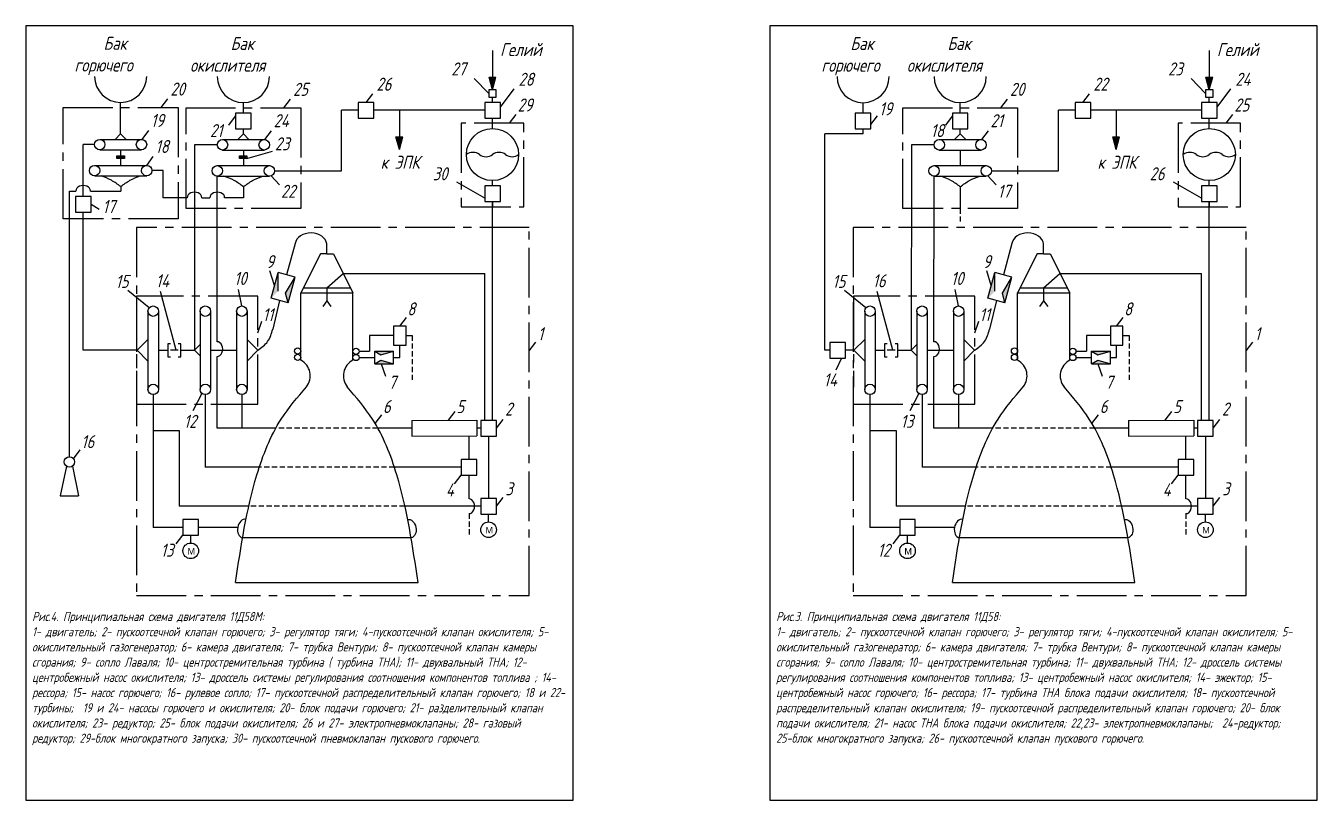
# Model space of a CAD drawing. Header units: millimetres. Extents: x 844 to 2040, y 1413 to 1711.
# Drawn here: x 844.3 to 1339.8, y 1413.3 to 1710.3 of the extents above; entities that cross this region are included whole.
import ezdxf

# ---------------------------------------------------------------- set-up
doc = ezdxf.new("R2010")
doc.units = ezdxf.units.MM
doc.linetypes.add('JIS_02_2.0', pattern=[3, 2, -1])
doc.linetypes.add('осевая2', pattern=[28.575, 19.05, -3.175, 3.175, -3.175])
doc.styles.add('GOST 2.304', font='CS_Gost2304.shx', dxfattribs={"oblique": 15})
doc.styles.get("Standard").update_dxf_attribs({"font": 'arial.ttf'})

msp = doc.modelspace()

# ---------------------------------------------------------------- hatches: boundary and pattern name
h = msp.add_hatch(color=256)
h.paths.add_polyline_path([(1023.33, 1690.6), (1022.04, 1690.6), (1023.33, 1685.78)])
h.paths.add_polyline_path([(1023.33, 1685.78), (1024.63, 1690.6), (1023.33, 1690.6)])
h = msp.add_hatch(color=256)
h.paths.add_polyline_path([(1298.38, 1690.6), (1297.08, 1690.6), (1298.38, 1685.78)])
h.paths.add_polyline_path([(1298.38, 1685.78), (1299.67, 1690.6), (1298.38, 1690.6)])
h = msp.add_hatch(color=256)
h.paths.add_polyline_path([(987.59, 1667.71), (986.29, 1667.71), (987.59, 1662.89)])
h.paths.add_polyline_path([(987.59, 1662.89), (988.88, 1667.71), (987.59, 1667.71)])
h = msp.add_hatch(color=256)
h.paths.add_polyline_path([(1262.63, 1667.71), (1261.34, 1667.71), (1262.63, 1662.89)])
h.paths.add_polyline_path([(1262.63, 1662.89), (1263.93, 1667.71), (1262.63, 1667.71)])
h = msp.add_hatch(color=256)
h.paths.add_polyline_path([(882.06, 1660.38), (880.63, 1660.38), (880.63, 1659.39), (882.06, 1659.39)])
h.paths.add_polyline_path([(880.63, 1660.38), (879.2, 1660.38), (879.2, 1659.39), (880.63, 1659.39)])
h = msp.add_hatch(color=256)
h.paths.add_polyline_path([(926.24, 1660.38), (926.24, 1659.39), (927.72, 1659.39), (927.72, 1660.38)])
h.paths.add_polyline_path([(929.1, 1660.38), (927.72, 1660.38), (927.72, 1659.39), (929.1, 1659.39)])
h = msp.add_hatch(color=256)
h.paths.add_polyline_path([(943.93, 1607.7), (944.89, 1604.01), (947.59, 1613.84)])
h.paths.add_polyline_path([(941.03, 1615.64), (938.33, 1605.8), (941.04, 1608.49)])
h = msp.add_hatch(color=256)
h.paths.add_polyline_path([(1218.98, 1607.7), (1219.94, 1604.01), (1222.64, 1613.84)])
h.paths.add_polyline_path([(1216.08, 1615.64), (1213.38, 1605.8), (1216.09, 1608.49)])
h = msp.add_hatch(color=256)
h.paths.add_polyline_path([(985.36, 1580.66), (980.49, 1582.01), (978.16, 1580.66)])
h.paths.add_polyline_path([(978.16, 1585.46), (980.49, 1584.12), (985.36, 1585.46)])
h = msp.add_hatch(color=256)
h.paths.add_polyline_path([(1260.4, 1580.66), (1255.54, 1582.01), (1253.2, 1580.66)])
h.paths.add_polyline_path([(1253.2, 1585.46), (1255.54, 1584.12), (1260.4, 1585.46)])

# ---------------------------------------------------------------- linework, layer by layer
for p, q in [((1023.33, 1700.78), (1023.33, 1685.78)), ((1298.38, 1700.78), (1298.38, 1685.78)), ((1021.88, 1684.33), (1016.3, 1690.01)), ((1023.33, 1685.78), (1022.04, 1690.6)), ((1022.04, 1690.6), (1024.63, 1690.6)), ((1023.33, 1685.78), (1024.63, 1690.6)), ((1296.93, 1684.33), (1291.35, 1690.01)), ((1298.38, 1685.78), (1297.08, 1690.6)), ((1297.08, 1690.6), (1299.67, 1690.6)), ((1298.38, 1685.78), (1299.67, 1690.6)), ((1026.33, 1679.11), (1031.6, 1686.08)), ((1301.37, 1679.11), (1306.65, 1686.08)), ((880.63, 1668.9), (880.63, 1680.9)), ((896.19, 1678.9), (898.74, 1682.26)), ((927.72, 1676.81), (927.72, 1680.81)), ((943.29, 1678.81), (945.83, 1682.17)), ((974.81, 1680.89), (977.36, 1684.25)), ((1023.33, 1680.89), (1023.33, 1682.89)), ((1165.52, 1676.79), (1165.52, 1680.79)), ((1202.77, 1676.81), (1202.77, 1680.81)), ((1218.34, 1678.81), (1220.88, 1682.17)), ((1249.86, 1680.89), (1252.41, 1684.25)), ((1298.37, 1680.89), (1298.37, 1682.89)), ((922.18, 1672.23), (924.72, 1675.59)), ((971.81, 1677.89), (965.4, 1677.89)), ((965.4, 1654.64), (965.4, 1677.89)), ((1020.33, 1677.89), (977.81, 1677.89)), ((987.59, 1677.89), (987.59, 1662.89)), ((1023.33, 1670.89), (1023.33, 1674.89)), ((1029.81, 1672.89), (1032.35, 1676.25)), ((1168.52, 1672.43), (1171.07, 1675.79)), ((1197.22, 1672.23), (1199.77, 1675.59)), ((1240.45, 1654.64), (1240.45, 1677.89)), ((1246.86, 1677.89), (1240.45, 1677.89)), ((1295.37, 1677.89), (1252.86, 1677.89)), ((1262.63, 1677.89), (1262.63, 1662.89)), ((1298.37, 1670.89), (1298.37, 1674.89)), ((1304.85, 1672.89), (1307.4, 1676.25)), ((888.9, 1666.71), (891.44, 1670.08)), ((927.72, 1668.81), (927.72, 1670.81)), ((935.99, 1666.62), (938.54, 1669.98)), ((1165.52, 1668.79), (1165.52, 1670.79)), ((1202.77, 1668.81), (1202.77, 1670.81)), ((1211.04, 1666.62), (1213.59, 1669.98)), ((872.63, 1666.73), (888.63, 1666.73)), ((878.47, 1666.73), (880.63, 1668.9)), ((882.78, 1666.73), (880.63, 1668.9)), ((919.72, 1666.64), (935.72, 1666.64)), ((925.57, 1666.64), (927.72, 1668.81)), ((929.87, 1666.64), (927.72, 1668.81)), ((987.59, 1662.89), (986.29, 1667.71)), ((986.29, 1667.71), (988.88, 1667.71)), ((987.59, 1662.89), (988.88, 1667.71)), ((1150.8, 1585.83), (1150.8, 1668.79)), ((1165.52, 1668.79), (1150.8, 1668.79)), ((1194.77, 1666.64), (1210.77, 1666.64)), ((1200.62, 1666.64), (1202.77, 1668.81)), ((1204.92, 1666.64), (1202.77, 1668.81)), ((1262.63, 1662.89), (1261.34, 1667.71)), ((1261.34, 1667.71), (1263.93, 1667.71)), ((1262.63, 1662.89), (1263.93, 1667.71)), ((870.63, 1664.73), (866.27, 1664.73)), ((866.27, 1644.83), (866.27, 1664.73)), ((872.63, 1662.73), (888.63, 1662.73)), ((880.63, 1662.73), (880.63, 1656.73)), ((890.63, 1656.73), (893.17, 1660.09)), ((909, 1664.64), (908.96, 1585.83)), ((917.72, 1664.64), (909, 1664.64)), ((919.72, 1662.64), (935.72, 1662.64)), ((927.72, 1662.64), (927.72, 1656.64)), ((929.1, 1659.39), (938.91, 1662.16)), ((1184.05, 1664.64), (1184, 1585.83)), ((1192.77, 1664.64), (1184.05, 1664.64)), ((1194.77, 1662.64), (1210.77, 1662.64)), ((1202.77, 1662.64), (1202.77, 1656.64)), ((870.63, 1656.73), (890.63, 1656.73)), ((917.72, 1656.64), (937.72, 1656.64)), ((1192.77, 1656.64), (1212.77, 1656.64)), ((870.63, 1652.73), (890.63, 1652.73)), ((896.95, 1654.73), (892.63, 1654.73)), ((896.95, 1644.35), (896.95, 1654.73)), ((917.68, 1589.12), (917.72, 1652.64)), ((917.72, 1652.64), (937.72, 1652.64)), ((938.38, 1652.75), (941.6, 1649.26)), ((939.72, 1654.64), (965.4, 1654.64)), ((1020.33, 1644.14), (1009.59, 1650.29)), ((1023.33, 1648.89), (1023.33, 1650.89)), ((1192.72, 1589.12), (1192.77, 1652.64)), ((1192.77, 1652.64), (1212.77, 1652.64)), ((1213.42, 1652.75), (1216.64, 1649.26)), ((1214.77, 1654.64), (1240.45, 1654.64)), ((1295.37, 1644.14), (1284.64, 1650.29)), ((1298.37, 1648.89), (1298.37, 1650.89)), ((860.98, 1544.99), (860.98, 1646.89)), ((860.98, 1646.89), (863.43, 1646.89)), ((869.1, 1646.89), (880.66, 1646.89)), ((880.66, 1648.61), (880.66, 1646.89)), ((927.75, 1648.52), (927.75, 1644.35)), ((1026.33, 1648.89), (1020.33, 1648.89)), ((1020.33, 1648.89), (1020.33, 1642.89)), ((1026.33, 1642.89), (1026.33, 1648.89)), ((1202.8, 1648.52), (1202.8, 1640.18)), ((1301.37, 1648.89), (1295.37, 1648.89)), ((1295.37, 1648.89), (1295.37, 1642.89)), ((1301.37, 1642.89), (1301.37, 1648.89)), ((869.27, 1644.83), (863.27, 1644.83)), ((863.27, 1644.83), (863.27, 1638.83)), ((869.27, 1638.83), (869.27, 1644.83)), ((869.27, 1641.83), (872.43, 1639.92)), ((906.15, 1644.35), (896.95, 1644.35)), ((911.82, 1644.35), (914.88, 1644.35)), ((927.75, 1644.35), (920.55, 1644.35)), ((1020.33, 1642.89), (1026.33, 1642.89)), ((1023.33, 1558.92), (1023.33, 1642.89)), ((1023.33, 1642.89), (1023.33, 1640.89)), ((1295.37, 1642.89), (1301.37, 1642.89)), ((1298.37, 1558.92), (1298.37, 1642.89)), ((1298.37, 1642.89), (1298.37, 1640.89)), ((863.27, 1638.83), (869.27, 1638.83)), ((866.27, 1585.83), (866.27, 1638.83)), ((947.61, 1626.76), (944.31, 1614.74)), ((959.76, 1622.81), (959.76, 1626.63)), ((1222.66, 1626.76), (1219.36, 1614.74)), ((1234.8, 1622.81), (1234.8, 1626.63)), ((957.26, 1622.81), (949.76, 1607.81)), ((959.76, 1622.81), (957.26, 1622.81)), ((959.76, 1622.81), (962.26, 1622.81)), ((962.26, 1622.81), (969.76, 1607.81)), ((1232.3, 1622.81), (1224.8, 1607.81)), ((1234.8, 1622.81), (1232.3, 1622.81)), ((1234.8, 1622.81), (1237.3, 1622.81)), ((1237.3, 1622.81), (1244.8, 1607.81)), ((939.68, 1610.72), (937.92, 1616.35)), ((938.33, 1605.8), (941.03, 1615.64)), ((947.59, 1613.84), (941.03, 1615.64)), ((941.04, 1608.49), (941.03, 1615.64)), ((1214.73, 1610.72), (1212.97, 1616.35)), ((1213.38, 1605.8), (1216.08, 1615.64)), ((1222.64, 1613.84), (1216.08, 1615.64)), ((1216.09, 1608.49), (1216.08, 1615.64)), ((943.93, 1607.7), (947.59, 1613.84)), ((944.89, 1604.01), (947.59, 1613.84)), ((959.76, 1609.8), (966.01, 1615.31)), ((966.01, 1615.31), (1020.33, 1615.31)), ((1020.33, 1558.92), (1020.33, 1615.31)), ((1218.98, 1607.7), (1222.64, 1613.84)), ((1219.94, 1604.01), (1222.64, 1613.84)), ((1234.8, 1609.8), (1241.05, 1615.31)), ((1241.05, 1615.31), (1295.37, 1615.31)), ((1295.37, 1558.92), (1295.37, 1615.31)), ((891.57, 1602.09), (883.41, 1608.8)), ((901.96, 1585.83), (895.88, 1608.42)), ((927.13, 1602.83), (925.82, 1609.11)), ((944.89, 1604.01), (938.33, 1605.8)), ((944.89, 1604.01), (943.93, 1607.7)), ((949.76, 1582.04), (949.76, 1607.81)), ((949.76, 1607.81), (969.76, 1607.81)), ((950.76, 1609.8), (968.76, 1609.8)), ((959.76, 1609.8), (959.76, 1604.8)), ((969.76, 1582.04), (969.76, 1607.81)), ((1166.62, 1602.09), (1158.45, 1608.8)), ((1177, 1585.83), (1170.92, 1608.42)), ((1202.17, 1602.83), (1200.87, 1609.11)), ((1219.94, 1604.01), (1213.38, 1605.8)), ((1219.94, 1604.01), (1218.98, 1607.7)), ((1224.8, 1582.04), (1224.8, 1607.81)), ((1224.8, 1607.81), (1244.8, 1607.81)), ((1225.8, 1609.8), (1243.81, 1609.8)), ((1234.8, 1609.8), (1234.8, 1604.8)), ((1244.8, 1582.04), (1244.8, 1607.81)), ((891.13, 1600.83), (891.13, 1570.83)), ((895.13, 1600.83), (895.13, 1570.83)), ((911.13, 1600.83), (911.13, 1570.83)), ((915.13, 1600.83), (915.13, 1570.83)), ((925.13, 1600.83), (925.13, 1570.83)), ((929.13, 1600.83), (929.13, 1570.83)), ((941.61, 1604.91), (939, 1593.98)), ((959.76, 1604.8), (958.17, 1602.6)), ((959.76, 1604.8), (961.34, 1602.6)), ((1166.17, 1600.83), (1166.17, 1570.83)), ((1170.17, 1600.83), (1170.17, 1570.83)), ((1186.17, 1600.83), (1186.17, 1570.83)), ((1190.17, 1600.83), (1190.17, 1570.83)), ((1200.17, 1600.83), (1200.17, 1570.83)), ((1204.17, 1600.83), (1204.17, 1570.83)), ((1216.66, 1604.91), (1214.04, 1593.98)), ((1234.8, 1604.8), (1233.22, 1602.6)), ((1234.8, 1604.8), (1236.39, 1602.6)), ((933.3, 1592.48), (934.84, 1596.97)), ((987.76, 1595.05), (990.3, 1598.42)), ((1208.35, 1592.48), (1209.89, 1596.97)), ((1262.8, 1595.05), (1265.35, 1598.42)), ((985.36, 1591.45), (976.18, 1591.45)), ((976.18, 1591.45), (976.18, 1585.46)), ((990.16, 1591.45), (992.56, 1591.45)), ((1260.4, 1591.45), (1251.23, 1591.45)), ((1251.23, 1591.45), (1251.23, 1585.46)), ((1265.2, 1591.45), (1267.6, 1591.45)), ((886.98, 1585.83), (866.27, 1585.83)), ((891.13, 1589.95), (886.98, 1585.83)), ((891.13, 1581.71), (886.98, 1585.83)), ((895.13, 1585.83), (898.76, 1585.83)), ((899.76, 1588.33), (898.76, 1588.33)), ((898.76, 1588.33), (898.76, 1583.33)), ((902.76, 1585.83), (899.76, 1585.83)), ((903.76, 1588.33), (902.76, 1588.33)), ((903.76, 1583.33), (903.76, 1588.33)), ((903.76, 1585.83), (908.96, 1585.83)), ((911.13, 1587.98), (908.96, 1585.83)), ((911.13, 1583.67), (908.96, 1585.83)), ((915.13, 1585.83), (925.13, 1585.83)), ((929.13, 1589.95), (933.28, 1585.83)), ((929.13, 1581.71), (933.28, 1585.83)), ((987.76, 1583.05), (987.76, 1587.85)), ((1037.45, 1585.63), (1040, 1588.99)), ((1152.8, 1585.83), (1150.8, 1585.83)), ((1158.8, 1588.83), (1152.8, 1588.83)), ((1152.8, 1588.83), (1152.8, 1582.83)), ((1158.8, 1582.83), (1158.8, 1588.83)), ((1162.02, 1585.83), (1158.8, 1585.83)), ((1166.17, 1589.95), (1162.02, 1585.83)), ((1166.17, 1581.71), (1162.02, 1585.83)), ((1170.17, 1585.83), (1173.8, 1585.83)), ((1173.8, 1588.33), (1173.8, 1583.33)), ((1174.8, 1588.33), (1173.8, 1588.33)), ((1177.8, 1585.83), (1174.8, 1585.83)), ((1178.8, 1588.33), (1177.8, 1588.33)), ((1178.8, 1583.33), (1178.8, 1588.33)), ((1178.8, 1585.83), (1184.01, 1585.83)), ((1186.17, 1587.98), (1184.01, 1585.83)), ((1186.17, 1583.67), (1184.01, 1585.83)), ((1190.17, 1585.83), (1200.17, 1585.83)), ((1204.17, 1589.95), (1208.33, 1585.83)), ((1204.17, 1581.71), (1208.33, 1585.83)), ((1262.8, 1583.05), (1262.8, 1587.85)), ((1312.5, 1585.63), (1315.05, 1588.99)), ((898.76, 1583.33), (899.76, 1583.33)), ((902.76, 1583.33), (903.76, 1583.33)), ((917.66, 1555.92), (917.68, 1583.45)), ((972.16, 1585.46), (976.18, 1585.46)), ((972.16, 1583.06), (978.16, 1583.06)), ((978.16, 1580.66), (978.16, 1585.46)), ((978.16, 1585.46), (985.36, 1585.46)), ((978.16, 1585.46), (980.49, 1584.12)), ((978.16, 1580.66), (980.49, 1582.01)), ((980.49, 1584.12), (985.36, 1585.46)), ((980.49, 1582.01), (985.36, 1580.66)), ((985.36, 1580.66), (985.36, 1585.46)), ((985.36, 1583.06), (987.76, 1583.05)), ((1152.8, 1582.83), (1158.8, 1582.83)), ((1157.24, 1582.83), (1155.1, 1578.19)), ((1173.8, 1583.33), (1174.8, 1583.33)), ((1177.8, 1583.33), (1178.8, 1583.33)), ((1192.7, 1555.92), (1192.72, 1583.45)), ((1247.2, 1585.46), (1251.23, 1585.46)), ((1247.2, 1583.06), (1253.2, 1583.06)), ((1253.2, 1580.66), (1253.2, 1585.46)), ((1253.2, 1585.46), (1260.4, 1585.46)), ((1253.2, 1585.46), (1255.54, 1584.12)), ((1253.2, 1580.66), (1255.54, 1582.01)), ((1255.54, 1584.12), (1260.4, 1585.46)), ((1255.54, 1582.01), (1260.4, 1580.66)), ((1260.4, 1580.66), (1260.4, 1585.46)), ((1260.4, 1583.06), (1262.8, 1583.05)), ((978.16, 1580.66), (985.36, 1580.66)), ((980.6, 1580.66), (982.24, 1575.92)), ((1253.2, 1580.66), (1260.4, 1580.66)), ((1255.65, 1580.66), (1257.29, 1575.92)), ((893.13, 1568.83), (893.13, 1517.9)), ((911.84, 1569.3), (908.38, 1562.55)), ((913.13, 1568.83), (913.13, 1540.94)), ((927.13, 1568.83), (927.13, 1555.92)), ((1168.17, 1568.83), (1168.17, 1517.9)), ((1186.88, 1569.3), (1183.43, 1562.55)), ((1188.17, 1568.83), (1188.17, 1540.94)), ((1202.17, 1568.83), (1202.17, 1555.92)), ((978.32, 1557.69), (980.86, 1561.06)), ((1006.41, 1558.96), (1008.96, 1562.32)), ((1253.36, 1557.69), (1255.91, 1561.06)), ((1281.46, 1558.96), (1284, 1562.32)), ((940.18, 1555.92), (917.66, 1555.92)), ((992.33, 1555.92), (979.33, 1555.92)), ((992.33, 1558.92), (1017.33, 1558.98)), ((992.33, 1558.92), (992.33, 1552.92)), ((1017.33, 1558.98), (1017.33, 1552.98)), ((1018.83, 1555.92), (1017.33, 1555.92)), ((1024.83, 1558.92), (1018.83, 1558.92)), ((1018.83, 1558.92), (1018.83, 1552.92)), ((1024.83, 1555.92), (1027.37, 1559.29)), ((1024.83, 1552.92), (1024.83, 1558.92)), ((1215.23, 1555.92), (1192.7, 1555.92)), ((1267.38, 1555.92), (1254.38, 1555.92)), ((1267.38, 1558.92), (1292.38, 1558.98)), ((1267.38, 1558.92), (1267.38, 1552.92)), ((1292.38, 1558.98), (1292.38, 1552.98)), ((1293.87, 1555.92), (1292.38, 1555.92)), ((1299.87, 1558.92), (1293.87, 1558.92)), ((1293.87, 1558.92), (1293.87, 1552.92)), ((1299.87, 1555.92), (1302.42, 1559.29)), ((1299.87, 1552.92), (1299.87, 1558.92)), ((893.13, 1555.07), (903.13, 1555.07)), ((903.13, 1555.07), (903.13, 1525.99)), ((992.33, 1552.92), (1017.33, 1552.98)), ((1014.33, 1543.94), (1014.31, 1552.97)), ((1018.83, 1552.92), (1024.83, 1552.92)), ((1021.83, 1552.92), (1021.83, 1528.99)), ((1168.17, 1555.07), (1178.17, 1555.07)), ((1178.17, 1555.07), (1178.17, 1525.99)), ((1267.38, 1552.92), (1292.38, 1552.98)), ((1289.38, 1543.94), (1289.36, 1552.97)), ((1293.87, 1552.92), (1299.87, 1552.92)), ((1296.87, 1552.92), (1296.87, 1528.99)), ((862.55, 1544.23), (865.09, 1547.59)), ((859.83, 1541.35), (857.43, 1530.04)), ((862.13, 1541.35), (864.52, 1530.04)), ((1017.33, 1543.94), (1011.33, 1543.94)), ((1011.33, 1543.94), (1011.33, 1537.94)), ((1017.33, 1537.94), (1017.33, 1543.94)), ((1292.38, 1543.94), (1286.38, 1543.94)), ((1286.38, 1543.94), (1286.38, 1537.94)), ((1292.38, 1537.94), (1292.38, 1543.94)), ((933.83, 1540.94), (913.13, 1540.94)), ((1011.33, 1540.94), (985.69, 1540.94)), ((1008.78, 1534.58), (1011.33, 1537.94)), ((1011.33, 1537.94), (1017.33, 1537.94)), ((1014.35, 1528.83), (1014.36, 1537.94)), ((1208.87, 1540.94), (1188.17, 1540.94)), ((1286.38, 1540.94), (1260.74, 1540.94)), ((1283.83, 1534.58), (1286.38, 1537.94)), ((1286.38, 1537.94), (1292.38, 1537.94)), ((1289.4, 1528.83), (1289.41, 1537.94)), ((857.43, 1530.04), (864.52, 1530.04)), ((1024.83, 1528.99), (1018.83, 1528.99)), ((1018.83, 1528.99), (1018.83, 1522.99)), ((1024.83, 1525.99), (1027.37, 1529.35)), ((1024.83, 1522.99), (1024.83, 1528.99)), ((1299.87, 1528.99), (1293.87, 1528.99)), ((1293.87, 1528.99), (1293.87, 1522.99)), ((1299.87, 1525.99), (1302.42, 1529.35)), ((1299.87, 1522.99), (1299.87, 1528.99)), ((929.78, 1525.99), (903.13, 1525.99)), ((1018.83, 1525.99), (989.6, 1525.99)), ((1018.83, 1522.99), (1024.83, 1522.99)), ((1021.83, 1519.99), (1021.83, 1522.99)), ((1204.83, 1525.99), (1178.17, 1525.99)), ((1293.87, 1525.99), (1264.65, 1525.99)), ((1293.87, 1522.99), (1299.87, 1522.99)), ((1296.87, 1519.99), (1296.87, 1522.99)), ((904.52, 1517.9), (893.13, 1517.9)), ((910.52, 1520.9), (904.52, 1520.9)), ((904.52, 1520.9), (904.52, 1514.9)), ((910.52, 1514.9), (910.52, 1520.9)), ((925.55, 1517.9), (910.52, 1517.9)), ((1179.57, 1517.9), (1168.17, 1517.9)), ((1185.57, 1520.9), (1179.57, 1520.9)), ((1179.57, 1520.9), (1179.57, 1514.9)), ((1185.57, 1514.9), (1185.57, 1520.9)), ((1200.6, 1517.9), (1185.57, 1517.9)), ((901.97, 1511.53), (904.52, 1514.9)), ((904.52, 1514.9), (910.52, 1514.9)), ((907.52, 1511.9), (907.52, 1514.9)), ((992.1, 1513.89), (927.42, 1513.89)), ((1177.02, 1511.53), (1179.57, 1514.9)), ((1179.57, 1514.9), (1185.57, 1514.9)), ((1182.57, 1511.9), (1182.57, 1514.9)), ((1267.14, 1513.89), (1202.47, 1513.89)), ((924.76, 1496.75), (994.76, 1496.75)), ((1199.8, 1496.75), (1269.8, 1496.75))]:
    msp.add_line(p, q)
at = {"linetype": 'JIS_02_2.0'}
for p, q in [((1202.8, 1640.18), (1202.8, 1635.08)), ((992.56, 1591.45), (992.56, 1573.45)), ((1267.6, 1591.45), (1267.6, 1573.45)), ((979.33, 1555.92), (940.18, 1555.92)), ((1254.38, 1555.92), (1215.23, 1555.92)), ((985.69, 1540.94), (933.83, 1540.94)), ((1260.74, 1540.94), (1208.87, 1540.94)), ((989.6, 1525.99), (929.78, 1525.99)), ((1014.35, 1523.16), (1014.35, 1514.16)), ((1264.65, 1525.99), (1204.83, 1525.99)), ((1289.4, 1523.16), (1289.4, 1514.16))]:
    msp.add_line(p, q, dxfattribs=at)
at = {"color": 1, "linetype": 'Continuous', "lineweight": 25}
for points in [[(844.25, 1413.27), (1054.25, 1413.27), (1054.25, 1710.27), (844.25, 1710.27), (844.25, 1413.27)], [(1129.76, 1413.27), (1339.76, 1413.27), (1339.76, 1710.27), (1129.76, 1710.27), (1129.76, 1413.27)]]:
    msp.add_lwpolyline(points, dxfattribs=at)
for points in [[(1021.88, 1682.89), (1024.78, 1682.89), (1024.78, 1685.78), (1021.88, 1685.78)], [(1296.93, 1682.89), (1299.83, 1682.89), (1299.83, 1685.78), (1296.93, 1685.78)], [(971.81, 1674.89), (977.81, 1674.89), (977.81, 1680.89), (971.81, 1680.89)], [(1020.33, 1674.89), (1026.33, 1674.89), (1026.33, 1680.89), (1020.33, 1680.89)], [(1246.86, 1674.89), (1252.86, 1674.89), (1252.86, 1680.89), (1246.86, 1680.89)], [(1295.37, 1674.89), (1301.37, 1674.89), (1301.37, 1680.89), (1295.37, 1680.89)], [(924.72, 1670.81), (930.72, 1670.81), (930.72, 1676.81), (924.72, 1676.81)], [(1162.52, 1670.79), (1168.52, 1670.79), (1168.52, 1676.79), (1162.52, 1676.79)], [(1199.77, 1670.81), (1205.77, 1670.81), (1205.77, 1676.81), (1199.77, 1676.81)], [(879.2, 1660.38), (882.06, 1660.38), (882.06, 1659.39), (879.2, 1659.39)], [(926.24, 1660.38), (929.1, 1660.38), (929.1, 1659.39), (926.24, 1659.39)], [(1020.33, 1642.89), (1026.33, 1642.89), (1026.33, 1648.89), (1020.33, 1648.89)], [(1295.37, 1642.89), (1301.37, 1642.89), (1301.37, 1648.89), (1295.37, 1648.89)], [(985.36, 1595.05), (985.36, 1587.85), (990.16, 1587.85), (990.16, 1595.05)], [(1260.4, 1595.05), (1260.4, 1587.85), (1265.2, 1587.85), (1265.2, 1595.05)]]:
    msp.add_lwpolyline(points, close=True)
at = {"linetype": 'осевая2'}
for points in [[(902.67, 1636.27), (858.63, 1636.27), (858.63, 1678.9), (902.67, 1678.9)], [(949.76, 1640.18), (905.72, 1640.18), (905.72, 1678.81), (949.76, 1678.81)], [(1224.81, 1640.18), (1180.77, 1640.18), (1180.77, 1678.81), (1224.81, 1678.81)], [(1011.33, 1640.89), (1035.33, 1640.89), (1035.33, 1672.89), (1011.33, 1672.89)], [(1286.37, 1640.89), (1310.37, 1640.89), (1310.37, 1672.89), (1286.37, 1672.89)], [(886.73, 1565.14), (933.3, 1565.11), (933.3, 1606.52), (886.75, 1606.55)], [(1161.78, 1565.14), (1208.35, 1565.11), (1208.35, 1606.52), (1161.8, 1606.55)]]:
    msp.add_lwpolyline(points, close=True, dxfattribs=at)
at = {"color": 0, "linetype": 'осевая2'}
for points in [[(886.73, 1491.73), (1037.45, 1491.73), (1037.45, 1632.89), (886.73, 1632.89)], [(1161.78, 1491.73), (1312.5, 1491.73), (1312.5, 1632.89), (1161.78, 1632.89)]]:
    msp.add_lwpolyline(points, close=True, dxfattribs=at)
for centre, radius in [((1023.33, 1660.89), 10), ((1298.37, 1660.89), 10), ((872.63, 1664.73), 2), ((888.63, 1664.73), 2), ((919.72, 1664.64), 2), ((935.72, 1664.64), 2), ((1194.77, 1664.64), 2), ((1210.77, 1664.64), 2), ((870.63, 1654.73), 2), ((890.63, 1654.73), 2), ((917.72, 1654.64), 2), ((937.72, 1654.64), 2), ((1192.77, 1654.64), 2), ((1212.77, 1654.64), 2), ((893.13, 1600.83), 2), ((913.13, 1600.83), 2), ((927.13, 1600.83), 2), ((1168.17, 1600.83), 2), ((1188.17, 1600.83), 2), ((1202.17, 1600.83), 2), ((948.57, 1585.51), 1.2), ((970.96, 1585.46), 1.2), ((1223.62, 1585.51), 1.2), ((1246, 1585.46), 1.2), ((948.57, 1583.11), 1.2), ((970.96, 1583.06), 1.2), ((1223.62, 1583.11), 1.2), ((1246, 1583.06), 1.2), ((893.13, 1570.83), 2), ((913.13, 1570.83), 2), ((927.13, 1570.83), 2), ((1168.17, 1570.83), 2), ((1188.17, 1570.83), 2), ((1202.17, 1570.83), 2), ((860.98, 1542.99), 2), ((1021.83, 1516.99), 3), ((1296.87, 1516.99), 3), ((907.52, 1508.9), 3), ((1182.57, 1508.9), 3)]:
    msp.add_circle(centre, radius)
for centre, radius, start, end in [((880.63, 1690.9), 10, 180, 0), ((927.72, 1690.81), 10, 180, 0), ((1165.52, 1690.79), 10, 180, 0), ((1202.77, 1690.81), 10, 180, 0), ((1015.83, 1657.49), 4.22, 53.6544, 126.3456), ((1020.83, 1664.28), 4.22, 233.6544, 306.3456), ((1025.83, 1657.49), 4.22, 53.6544, 126.3456), ((1030.83, 1664.28), 4.22, 233.6544, 306.3456), ((1290.87, 1657.49), 4.22, 53.6544, 126.3456), ((1295.87, 1664.28), 4.22, 233.6544, 306.3456), ((1300.87, 1657.49), 4.22, 53.6544, 126.3456), ((1305.87, 1664.28), 4.22, 233.6544, 306.3456), ((946.61, 1576.02), 6.79, 321.5849, 62.4084), ((972.9, 1576.02), 6.79, 117.5916, 218.4151), ((1221.66, 1576.02), 6.79, 321.5849, 62.4084), ((1247.95, 1576.02), 6.79, 117.5916, 218.4151)]:
    msp.add_arc(centre, radius, start, end)
for centre, major_axis, ratio, start_param, end_param in [((866.27, 1646.89), (2.83, 0), 0.746202, 6.283185, 9.424778), ((908.99, 1644.35), (2.83, 0), 0.746202, 6.283185, 9.424778), ((917.72, 1644.35), (2.83, 0), 0.746202, 6.283185, 9.424778), ((953.68, 1626.19), (-6.11, 0.07), 0.759207, 3.250258, 6.17452), ((1228.72, 1626.19), (-6.11, 0.07), 0.759207, 3.250258, 6.17452), ((917.68, 1586.29), (0, -2.83), 0.746202, 6.283185, 9.424778), ((1192.72, 1586.29), (0, -2.83), 0.746202, 6.283185, 9.424778), ((1014.35, 1525.99), (0, -2.83), 0.746202, 6.283185, 9.424778), ((1289.4, 1525.99), (0, -2.83), 0.746202, 6.283185, 9.424778), ((928.07, 1517.43), (-0.65, -3.54), 0.711286, 3.141593, 6.283185), ((1203.12, 1517.43), (-0.65, -3.54), 0.711286, 3.141593, 6.283185)]:
    msp.add_ellipse(centre, major_axis=major_axis, ratio=ratio, start_param=start_param, end_param=end_param)
at = {"extrusion": (0, 0, -1)}
for centre in [(991.4, 1517.42), (1266.45, 1517.42)]:
    msp.add_ellipse(centre, major_axis=(0.69, -3.53), ratio=0.711286, start_param=3.141593, end_param=6.283185, dxfattribs=at)
for points in [[(880.66, 1648.61), (877.11, 1651.02), (873.18, 1652.73)], [(880.66, 1648.61), (884.2, 1651.02), (888.13, 1652.73)], [(927.75, 1648.52), (924.21, 1650.93), (920.27, 1652.64)], [(927.75, 1648.52), (931.29, 1650.93), (935.23, 1652.64)], [(1202.8, 1648.52), (1199.25, 1650.93), (1195.32, 1652.64)], [(1202.8, 1648.52), (1206.34, 1650.93), (1210.28, 1652.64)], [(933.28, 1585.83), (937.05, 1589.18), (939, 1593.98)], [(1208.33, 1585.83), (1212.09, 1589.18), (1214.04, 1593.98)], [(924.76, 1496.75), (932.93, 1538.09), (942.27, 1559.42), (951.93, 1571.8)], [(994.76, 1496.75), (986.59, 1538.09), (977.25, 1559.42), (967.58, 1571.8)], [(1199.8, 1496.75), (1207.98, 1538.09), (1217.31, 1559.42), (1226.98, 1571.8)], [(1269.8, 1496.75), (1261.63, 1538.09), (1252.29, 1559.42), (1242.63, 1571.8)]]:
    msp.add_spline(points, degree=3)

# ---------------------------------------------------------------- texts
at = {"attachment_point": 1, "style": 'GOST 2.304'}
for s, insert, char_height, width in [('\\pi5.9175;Бак\\P\\pi-5.2069;горючего', (868.15, 1706.07), 5, 24.633), ('\\pi5.9175;Бак\\P\\pi-9.635;окислителя', (916.94, 1706), 5, 24.633), ('\\pi5.9175;Бак\\P\\pi-5.2069;горючего', (1154.74, 1705.99), 5, 24.633), ('\\pi5.9175;Бак\\P\\pi-9.635;окислителя', (1191.99, 1706), 5, 24.633), ('Гелий', (1026.26, 1703.66), 5, 21.2713), ('Гелий', (1301.31, 1703.66), 5, 21.2713), ('27', (1007.53, 1696.24), 5, 3.0169), ('23', (1282.57, 1696.24), 5, 3.0169), ('26', (978.81, 1690.39), 5, 3.0169), ('28', (1033.32, 1692.27), 5, 3.0169), ('22', (1253.86, 1690.39), 5, 3.0169), ('24', (1308.37, 1692.27), 5, 3.0169), ('20', (899.74, 1688.51), 5, 3.0169), ('25', (946.83, 1688.42), 5, 3.0169), ('20', (1221.88, 1688.42), 5, 3.0169), ('29', (1032.96, 1682.41), 5, 3.0169), ('19', (1171.69, 1680.93), 5, 3.0169), ('25', (1308, 1682.41), 5, 3.0169), ('19', (892.25, 1676.49), 5, 3.0169), ('24', (939.35, 1676.39), 5, 3.0169), ('21', (1214.39, 1676.39), 5, 3.0169), ('21', (914.9, 1672.58), 5, 3.0169), ('18', (1191.48, 1672.58), 5, 3.0169), ('18', (893.98, 1666.5), 5, 3.0169), ('23', (939.83, 1667.51), 5, 3.0169), ('к ЭПК', (980.42, 1660.44), 5, 19.0743), ('к ЭПК', (1255.47, 1660.44), 5, 19.0743), ('22', (942.15, 1649.31), 5, 3.0169), ('17', (1217.2, 1649.31), 5, 3.0169), ('17', (873.68, 1643.46), 5, 3.0169), ('9', (936.5, 1622.33), 5, 3.0169), ('9', (1211.54, 1622.33), 5, 3.0169), ('10', (924.19, 1615.89), 5, 3.0169), ('10', (1199.24, 1615.89), 5, 3.0169), ('15', (878.71, 1614.74), 5, 3.0169), ('14', (894.16, 1614.98), 5, 3.0169), ('15', (1153.76, 1614.74), 5, 3.0169), ('16', (1169.2, 1614.98), 5, 3.0169), ('11', (935.12, 1601.98), 5, 3.0169), ('8', (990.63, 1604.19), 5, 3.0169), ('11', (1210.17, 1601.98), 5, 3.0169), ('8', (1265.68, 1604.19), 5, 3.0169), ('1', (1040.73, 1594.65), 5, 3.0169), ('1', (1315.78, 1594.65), 5, 3.0169), ('7', (983.45, 1576.08), 5, 3.0169), ('14', (1150.42, 1577), 5, 3.0169), ('7', (1258.5, 1576.08), 5, 3.0169), ('6', (981.31, 1566.75), 5, 3.0169), ('5', (1009.49, 1566.71), 5, 3.0169), ('6', (1256.35, 1566.75), 5, 3.0169), ('5', (1284.54, 1566.71), 5, 3.0169), ('12', (904.91, 1561.08), 5, 3.0169), ('2', (1028.18, 1565.8), 5, 3.0169), ('13', (1179.95, 1561.08), 5, 3.0169), ('2', (1303.22, 1565.8), 5, 3.0169), ('16', (865.53, 1553.29), 5, 3.0169), ('4', (1005.44, 1534.79), 5, 3.0169), ('3', (1028.28, 1535.2), 5, 3.0169), ('4', (1280.49, 1534.79), 5, 3.0169), ('3', (1303.33, 1535.2), 5, 3.0169), ('13', (896.04, 1511.63), 5, 3.0169), ('12', (1171.09, 1511.63), 5, 3.0169), ('Рис.4. Принципиальная схема двигателя 11Д58М:\\P1- двигатель; 2- пускоотсечной клапан горючего; 3- регулятор тяги; 4-пускоотсечной клапан окислителя; 5- окислительный газогенератор; 6- камера двигателя; 7- трубка Вентури; 8- {\\Q15;пускоотсечной клапан камеры сгорания; 9- сопло Лаваля; 10- центростремительная турбина ( турбина ТНА); 11- двухвальный ТНА; 12- центробежный насос окислителя; 13- дроссель системы регулирования соотношения компонентов топлива ; 14- рессора; 15- насос горючего; 16- рулевое сопло; 17- пускоотсечной распределительный клапан горючего; 18 и 22- турбины;  19 и 24- насосы горючего и окислителя; 20- блок подачи горючего; 21- разделительный клапан окислителя; 23- редуктор; 25- блок подачи окислителя; 26 и 27- электропневмоклапаны; 28- газовый редуктор; 29-блок многократного запуска; 30- пускоотсечной пневмоклапан пускового горючего.}', (846.67, 1485.47), 3.5, 203.9566), ('Рис.3. Принципиальная схема двигателя 11Д58:\\P1- двигатель; 2- пускоотсечной клапан горючего; 3- регулятор тяги; 4-пускоотсечной клапан окислителя; 5- окислительный газогенератор; 6- камера двигателя; 7- трубка Вентури; 8- {\\Q15;пускоотсечной клапан камеры сгорания; 9- сопло Лаваля; 10- центростремительная турбина; 11- двухвальный ТНА; 12- дроссель системы регулирования соотношения компонентов топлива; 13- центробежный насос окислителя; 14- эжектор; 15- центробежный насос горючего; 16- рессора; 17- турбина ТНА блока подачи окислителя; 18- пускоотсечной распределительный клапан окислителя; 19- пускоотсечной распределительный клапан горючего; 20- блок подачи окислителя; 21- насос ТНА блока подачи окислителя; 22,23- электропневмоклапаны;  24-редуктор; 25-блок многократного запуска; 26- пускоотсечной клапан пускового горючего.}', (1132.18, 1485.47), 3.5, 203.9566)]:
    msp.add_mtext(s, dxfattribs=dict(at, insert=insert, char_height=char_height, width=width))
at = {"char_height": 5, "attachment_point": 1, "style": 'GOST 2.304'}
for s, insert in [('30', (1000.44, 1656.03)), ('26', (1275.49, 1656.03))]:
    msp.add_mtext(s, dxfattribs=dict(at, insert=insert))
at = {"char_height": 2.5, "width": 3.3383, "attachment_point": 1}
for insert in [(1020.62, 1518.07), (1295.67, 1518.07), (906.32, 1509.98), (1181.37, 1509.98)]:
    msp.add_mtext('M', dxfattribs=dict(at, insert=insert))

doc.saveas('drawing.dxf')
